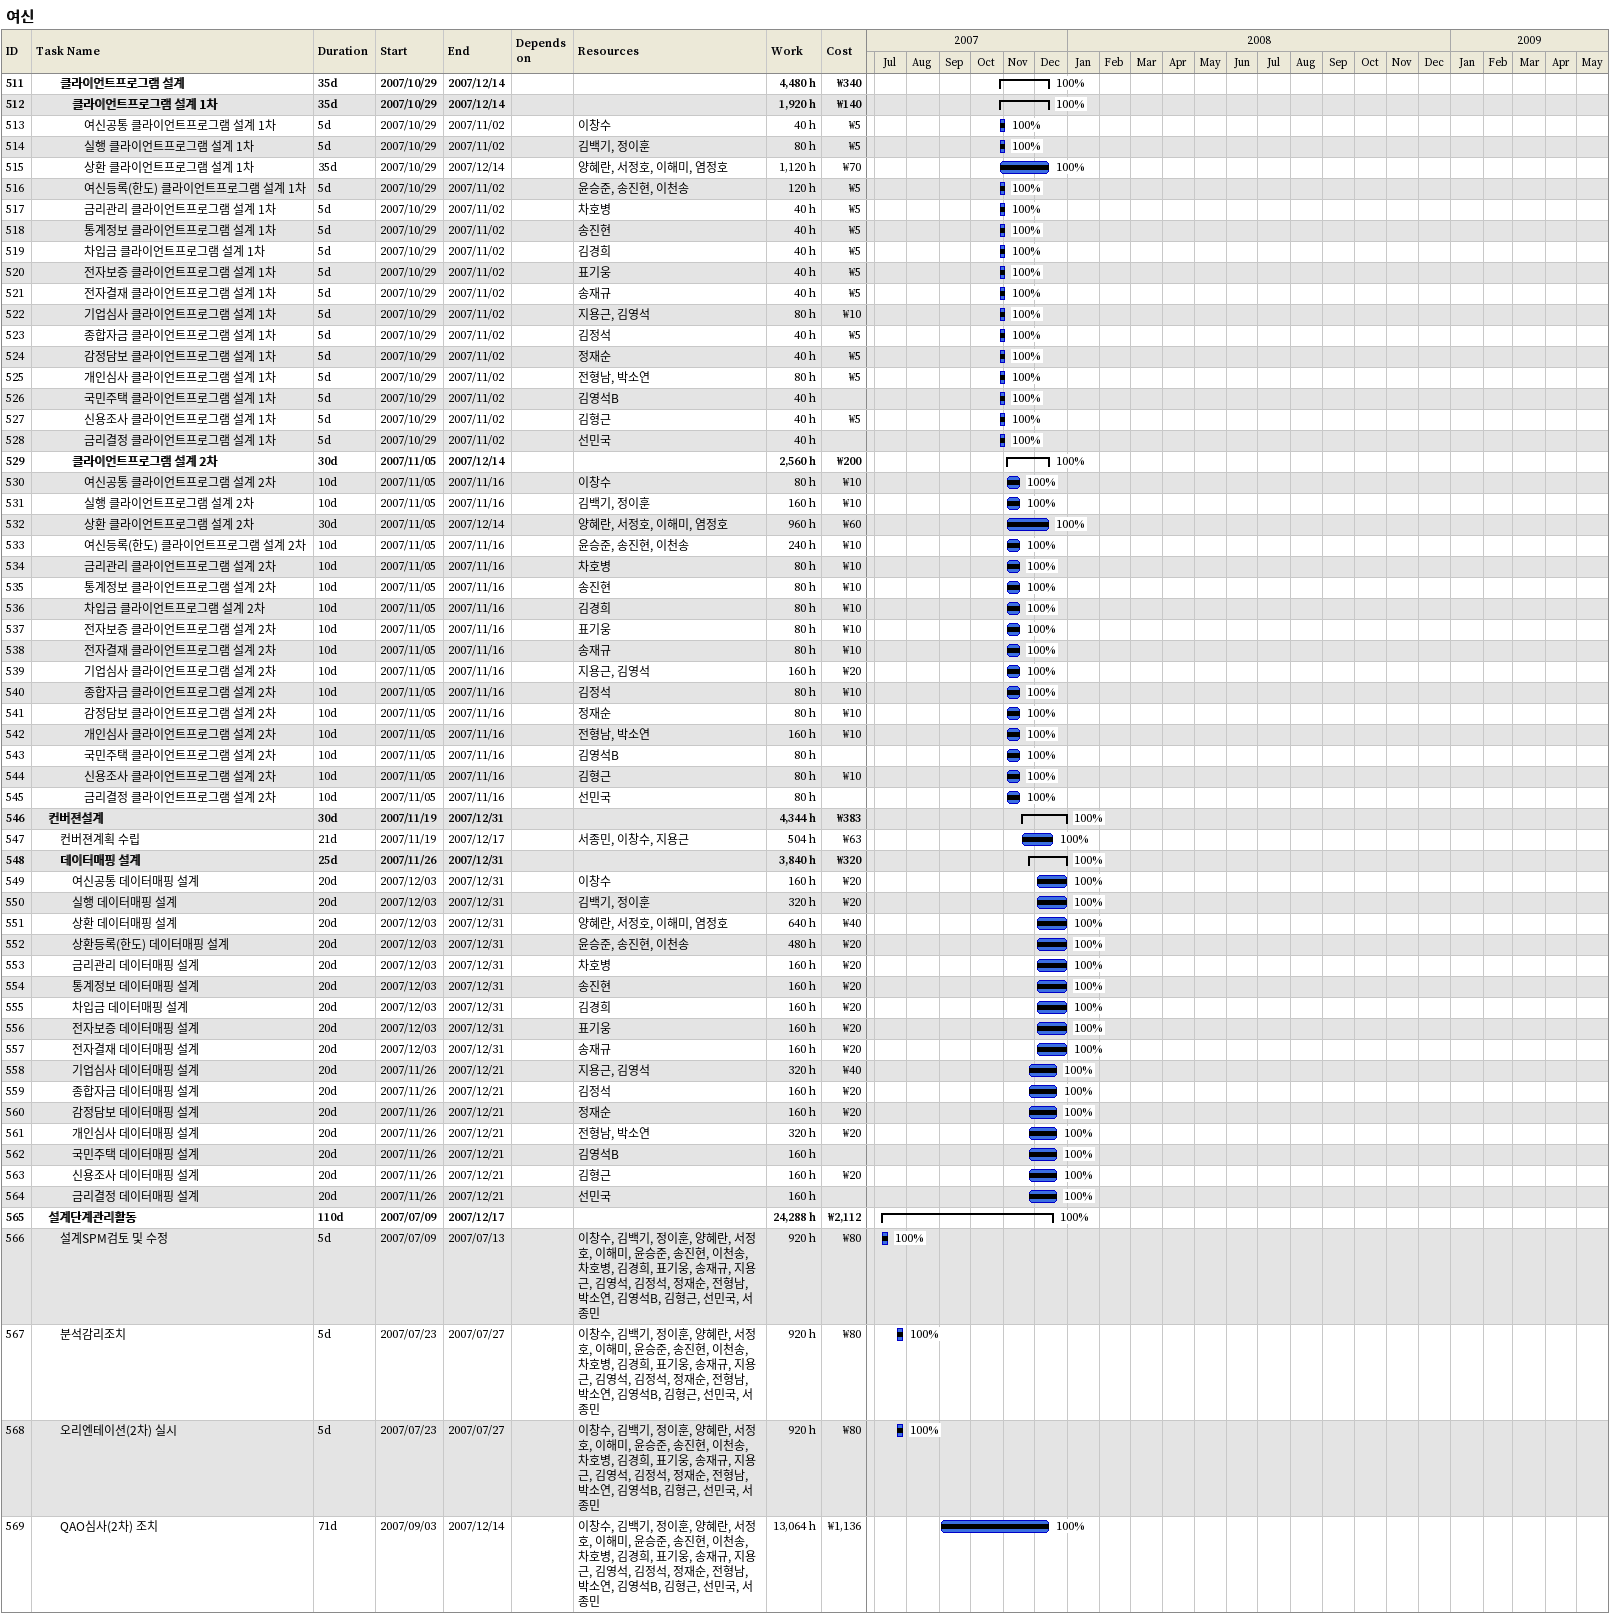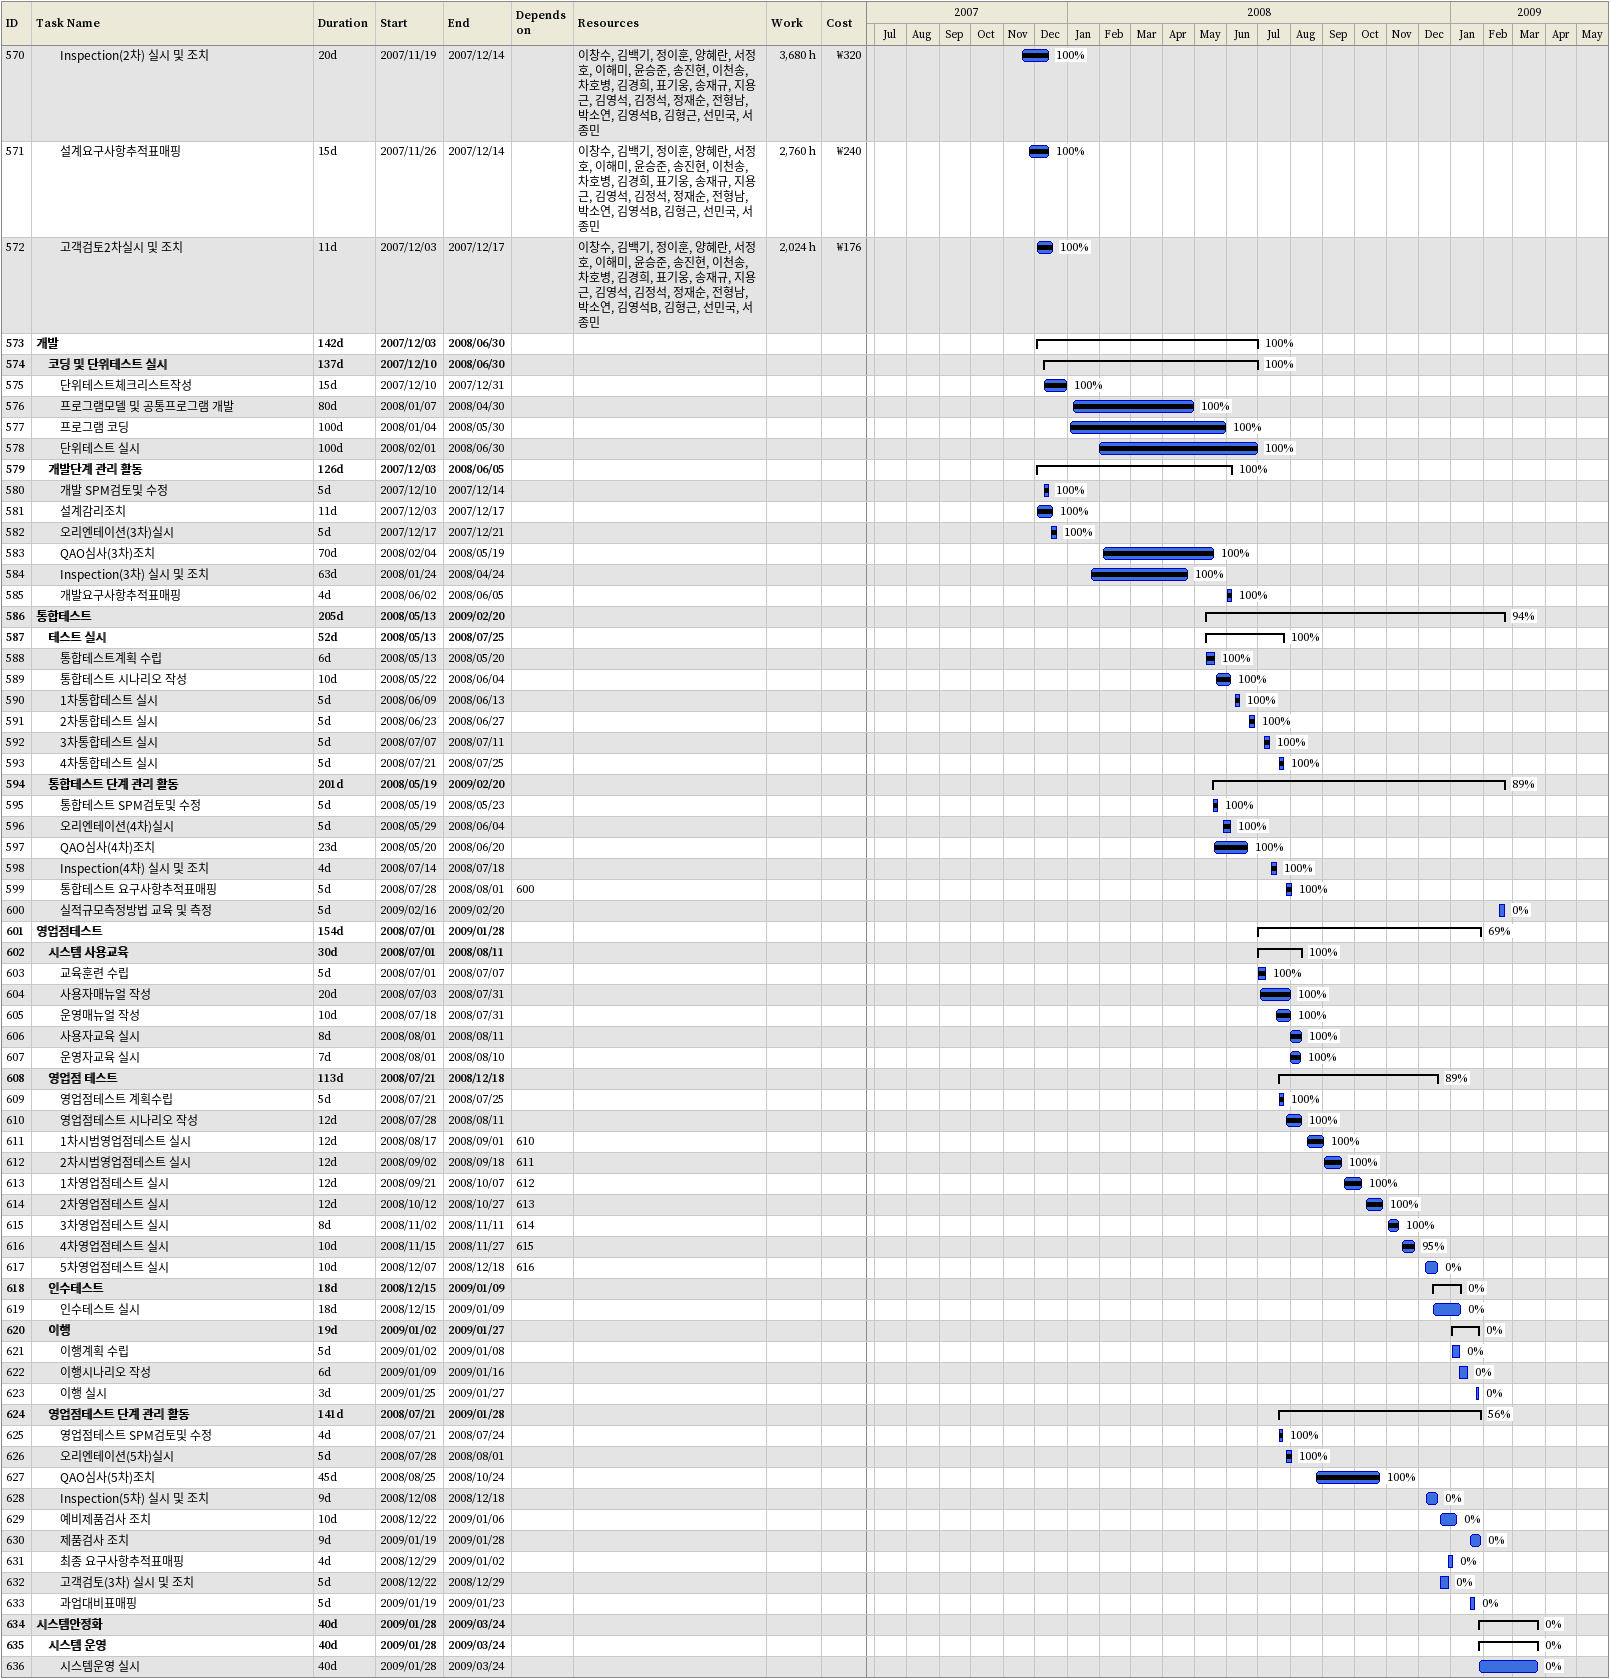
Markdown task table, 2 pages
여신

| ID | Level | Task | Duration | Start | Finish | Predecessors | Resources | % complete | Work (h) | Cost (₩) |
|---|---|---|---|---|---|---|---|---|---|---|
| 511 | 3 | **클라이언트프로그램 설계** | 35d | 2007-10-29 | 2007-12-14 |  |  | 100 | 4480 | 340 |
| 512 | 4 | **클라이언트프로그램 설계 1차** | 35d | 2007-10-29 | 2007-12-14 |  |  | 100 | 1920 | 140 |
| 513 | 5 | 여신공통 클라이언트프로그램 설계 1차 | 5d | 2007-10-29 | 2007-11-02 |  | 이창수 | 100 | 40 | 5 |
| 514 | 5 | 실행 클라이언트프로그램 설계 1차 | 5d | 2007-10-29 | 2007-11-02 |  | 김백기, 정이훈 | 100 | 80 | 5 |
| 515 | 5 | 상환 클라이언트프로그램 설계 1차 | 35d | 2007-10-29 | 2007-12-14 |  | 양혜란, 서정호, 이해미, 염정호 | 100 | 1120 | 70 |
| 516 | 5 | 여신등록(한도) 클라이언트프로그램 설계 1차 | 5d | 2007-10-29 | 2007-11-02 |  | 윤승준, 송진현, 이천송 | 100 | 120 | 5 |
| 517 | 5 | 금리관리 클라이언트프로그램 설계 1차 | 5d | 2007-10-29 | 2007-11-02 |  | 차호병 | 100 | 40 | 5 |
| 518 | 5 | 통계정보 클라이언트프로그램 설계 1차 | 5d | 2007-10-29 | 2007-11-02 |  | 송진현 | 100 | 40 | 5 |
| 519 | 5 | 차입금 클라이언트프로그램 설계 1차 | 5d | 2007-10-29 | 2007-11-02 |  | 김경희 | 100 | 40 | 5 |
| 520 | 5 | 전자보증 클라이언트프로그램 설계 1차 | 5d | 2007-10-29 | 2007-11-02 |  | 표기웅 | 100 | 40 | 5 |
| 521 | 5 | 전자결재 클라이언트프로그램 설계 1차 | 5d | 2007-10-29 | 2007-11-02 |  | 송재규 | 100 | 40 | 5 |
| 522 | 5 | 기업심사 클라이언트프로그램 설계 1차 | 5d | 2007-10-29 | 2007-11-02 |  | 지용근, 김영석 | 100 | 80 | 10 |
| 523 | 5 | 종합자금 클라이언트프로그램 설계 1차 | 5d | 2007-10-29 | 2007-11-02 |  | 김정석 | 100 | 40 | 5 |
| 524 | 5 | 감정담보 클라이언트프로그램 설계 1차 | 5d | 2007-10-29 | 2007-11-02 |  | 정재순 | 100 | 40 | 5 |
| 525 | 5 | 개인심사 클라이언트프로그램 설계 1차 | 5d | 2007-10-29 | 2007-11-02 |  | 전형남, 박소연 | 100 | 80 | 5 |
| 526 | 5 | 국민주택 클라이언트프로그램 설계 1차 | 5d | 2007-10-29 | 2007-11-02 |  | 김영석B | 100 | 40 |  |
| 527 | 5 | 신용조사 클라이언트프로그램 설계 1차 | 5d | 2007-10-29 | 2007-11-02 |  | 김형근 | 100 | 40 | 5 |
| 528 | 5 | 금리결정 클라이언트프로그램 설계 1차 | 5d | 2007-10-29 | 2007-11-02 |  | 선민국 | 100 | 40 |  |
| 529 | 4 | **클라이언트프로그램 설계 2차** | 30d | 2007-11-05 | 2007-12-14 |  |  | 100 | 2560 | 200 |
| 530 | 5 | 여신공통 클라이언트프로그램 설계 2차 | 10d | 2007-11-05 | 2007-11-16 |  | 이창수 | 100 | 80 | 10 |
| 531 | 5 | 실행 클라이언트프로그램 설계 2차 | 10d | 2007-11-05 | 2007-11-16 |  | 김백기, 정이훈 | 100 | 160 | 10 |
| 532 | 5 | 상환 클라이언트프로그램 설계 2차 | 30d | 2007-11-05 | 2007-12-14 |  | 양혜란, 서정호, 이해미, 염정호 | 100 | 960 | 60 |
| 533 | 5 | 여신등록(한도) 클라이언트프로그램 설계 2차 | 10d | 2007-11-05 | 2007-11-16 |  | 윤승준, 송진현, 이천송 | 100 | 240 | 10 |
| 534 | 5 | 금리관리 클라이언트프로그램 설계 2차 | 10d | 2007-11-05 | 2007-11-16 |  | 차호병 | 100 | 80 | 10 |
| 535 | 5 | 통계정보 클라이언트프로그램 설계 2차 | 10d | 2007-11-05 | 2007-11-16 |  | 송진현 | 100 | 80 | 10 |
| 536 | 5 | 차입금 클라이언트프로그램 설계 2차 | 10d | 2007-11-05 | 2007-11-16 |  | 김경희 | 100 | 80 | 10 |
| 537 | 5 | 전자보증 클라이언트프로그램 설계 2차 | 10d | 2007-11-05 | 2007-11-16 |  | 표기웅 | 100 | 80 | 10 |
| 538 | 5 | 전자결재 클라이언트프로그램 설계 2차 | 10d | 2007-11-05 | 2007-11-16 |  | 송재규 | 100 | 80 | 10 |
| 539 | 5 | 기업심사 클라이언트프로그램 설계 2차 | 10d | 2007-11-05 | 2007-11-16 |  | 지용근, 김영석 | 100 | 160 | 20 |
| 540 | 5 | 종합자금 클라이언트프로그램 설계 2차 | 10d | 2007-11-05 | 2007-11-16 |  | 김정석 | 100 | 80 | 10 |
| 541 | 5 | 감정담보 클라이언트프로그램 설계 2차 | 10d | 2007-11-05 | 2007-11-16 |  | 정재순 | 100 | 80 | 10 |
| 542 | 5 | 개인심사 클라이언트프로그램 설계 2차 | 10d | 2007-11-05 | 2007-11-16 |  | 전형남, 박소연 | 100 | 160 | 10 |
| 543 | 5 | 국민주택 클라이언트프로그램 설계 2차 | 10d | 2007-11-05 | 2007-11-16 |  | 김영석B | 100 | 80 |  |
| 544 | 5 | 신용조사 클라이언트프로그램 설계 2차 | 10d | 2007-11-05 | 2007-11-16 |  | 김형근 | 100 | 80 | 10 |
| 545 | 5 | 금리결정 클라이언트프로그램 설계 2차 | 10d | 2007-11-05 | 2007-11-16 |  | 선민국 | 100 | 80 |  |
| 546 | 2 | **컨버젼설계** | 30d | 2007-11-19 | 2007-12-31 |  |  | 100 | 4344 | 383 |
| 547 | 3 | 컨버젼계획 수립 | 21d | 2007-11-19 | 2007-12-17 |  | 서종민, 이창수, 지용근 | 100 | 504 | 63 |
| 548 | 3 | **데이터매핑 설계** | 25d | 2007-11-26 | 2007-12-31 |  |  | 100 | 3840 | 320 |
| 549 | 4 | 여신공통 데이터매핑 설계 | 20d | 2007-12-03 | 2007-12-31 |  | 이창수 | 100 | 160 | 20 |
| 550 | 4 | 실행 데이터매핑 설계 | 20d | 2007-12-03 | 2007-12-31 |  | 김백기, 정이훈 | 100 | 320 | 20 |
| 551 | 4 | 상환 데이터매핑 설계 | 20d | 2007-12-03 | 2007-12-31 |  | 양혜란, 서정호, 이해미, 염정호 | 100 | 640 | 40 |
| 552 | 4 | 상환등록(한도) 데이터매핑 설계 | 20d | 2007-12-03 | 2007-12-31 |  | 윤승준, 송진현, 이천송 | 100 | 480 | 20 |
| 553 | 4 | 금리관리 데이터매핑 설계 | 20d | 2007-12-03 | 2007-12-31 |  | 차호병 | 100 | 160 | 20 |
| 554 | 4 | 통계정보 데이터매핑 설계 | 20d | 2007-12-03 | 2007-12-31 |  | 송진현 | 100 | 160 | 20 |
| 555 | 4 | 차입금 데이터매핑 설계 | 20d | 2007-12-03 | 2007-12-31 |  | 김경희 | 100 | 160 | 20 |
| 556 | 4 | 전자보증 데이터매핑 설계 | 20d | 2007-12-03 | 2007-12-31 |  | 표기웅 | 100 | 160 | 20 |
| 557 | 4 | 전자결재 데이터매핑 설계 | 20d | 2007-12-03 | 2007-12-31 |  | 송재규 | 100 | 160 | 20 |
| 558 | 4 | 기업심사 데이터매핑 설계 | 20d | 2007-11-26 | 2007-12-21 |  | 지용근, 김영석 | 100 | 320 | 40 |
| 559 | 4 | 종합자금 데이터매핑 설계 | 20d | 2007-11-26 | 2007-12-21 |  | 김정석 | 100 | 160 | 20 |
| 560 | 4 | 감정담보 데이터매핑 설계 | 20d | 2007-11-26 | 2007-12-21 |  | 정재순 | 100 | 160 | 20 |
| 561 | 4 | 개인심사 데이터매핑 설계 | 20d | 2007-11-26 | 2007-12-21 |  | 전형남, 박소연 | 100 | 320 | 20 |
| 562 | 4 | 국민주택 데이터매핑 설계 | 20d | 2007-11-26 | 2007-12-21 |  | 김영석B | 100 | 160 |  |
| 563 | 4 | 신용조사 데이터매핑 설계 | 20d | 2007-11-26 | 2007-12-21 |  | 김형근 | 100 | 160 | 20 |
| 564 | 4 | 금리결정 데이터매핑 설계 | 20d | 2007-11-26 | 2007-12-21 |  | 선민국 | 100 | 160 |  |
| 565 | 2 | **설계단계관리활동** | 110d | 2007-07-09 | 2007-12-17 |  |  | 100 | 24288 | 2112 |
| 566 | 3 | 설계SPM검토 및 수정 | 5d | 2007-07-09 | 2007-07-13 |  | 이창수, 김백기, 정이훈, 양혜란, 서정호, 이해미, 윤승준, 송진현, 이천송, 차호병, 김경희, 표기웅, 송재규, 지용근, 김영석, 김정석, 정재순, 전형남, 박소연, 김영석B, 김형근, 선민국, 서종민 | 100 | 920 | 80 |
| 567 | 3 | 분석감리조치 | 5d | 2007-07-23 | 2007-07-27 |  | 이창수, 김백기, 정이훈, 양혜란, 서정호, 이해미, 윤승준, 송진현, 이천송, 차호병, 김경희, 표기웅, 송재규, 지용근, 김영석, 김정석, 정재순, 전형남, 박소연, 김영석B, 김형근, 선민국, 서종민 | 100 | 920 | 80 |
| 568 | 3 | 오리엔테이션(2차) 실시 | 5d | 2007-07-23 | 2007-07-27 |  | 이창수, 김백기, 정이훈, 양혜란, 서정호, 이해미, 윤승준, 송진현, 이천송, 차호병, 김경희, 표기웅, 송재규, 지용근, 김영석, 김정석, 정재순, 전형남, 박소연, 김영석B, 김형근, 선민국, 서종민 | 100 | 920 | 80 |
| 569 | 3 | QAO심사(2차) 조치 | 71d | 2007-09-03 | 2007-12-14 |  | 이창수, 김백기, 정이훈, 양혜란, 서정호, 이해미, 윤승준, 송진현, 이천송, 차호병, 김경희, 표기웅, 송재규, 지용근, 김영석, 김정석, 정재순, 전형남, 박소연, 김영석B, 김형근, 선민국, 서종민 | 100 | 13064 | 1136 |
| 570 | 3 | Inspection(2차) 실시 및 조치 | 20d | 2007-11-19 | 2007-12-14 |  | 이창수, 김백기, 정이훈, 양혜란, 서정호, 이해미, 윤승준, 송진현, 이천송, 차호병, 김경희, 표기웅, 송재규, 지용근, 김영석, 김정석, 정재순, 전형남, 박소연, 김영석B, 김형근, 선민국, 서종민 | 100 | 3680 | 320 |
| 571 | 3 | 설계요구사항추적표매핑 | 15d | 2007-11-26 | 2007-12-14 |  | 이창수, 김백기, 정이훈, 양혜란, 서정호, 이해미, 윤승준, 송진현, 이천송, 차호병, 김경희, 표기웅, 송재규, 지용근, 김영석, 김정석, 정재순, 전형남, 박소연, 김영석B, 김형근, 선민국, 서종민 | 100 | 2760 | 240 |
| 572 | 3 | 고객검토2차실시 및 조치 | 11d | 2007-12-03 | 2007-12-17 |  | 이창수, 김백기, 정이훈, 양혜란, 서정호, 이해미, 윤승준, 송진현, 이천송, 차호병, 김경희, 표기웅, 송재규, 지용근, 김영석, 김정석, 정재순, 전형남, 박소연, 김영석B, 김형근, 선민국, 서종민 | 100 | 2024 | 176 |
| 573 | 1 | **개발** | 142d | 2007-12-03 | 2008-06-30 |  |  | 100 |  |  |
| 574 | 2 | **코딩 및 단위테스트 실시** | 137d | 2007-12-10 | 2008-06-30 |  |  | 100 |  |  |
| 575 | 3 | 단위테스트체크리스트작성 | 15d | 2007-12-10 | 2007-12-31 |  |  | 100 |  |  |
| 576 | 3 | 프로그램모델 및 공통프로그램 개발 | 80d | 2008-01-07 | 2008-04-30 |  |  | 100 |  |  |
| 577 | 3 | 프로그램 코딩 | 100d | 2008-01-04 | 2008-05-30 |  |  | 100 |  |  |
| 578 | 3 | 단위테스트 실시 | 100d | 2008-02-01 | 2008-06-30 |  |  | 100 |  |  |
| 579 | 2 | **개발단계 관리 활동** | 126d | 2007-12-03 | 2008-06-05 |  |  | 100 |  |  |
| 580 | 3 | 개발 SPM검토및 수정 | 5d | 2007-12-10 | 2007-12-14 |  |  | 100 |  |  |
| 581 | 3 | 설계감리조치 | 11d | 2007-12-03 | 2007-12-17 |  |  | 100 |  |  |
| 582 | 3 | 오리엔테이션(3차)실시 | 5d | 2007-12-17 | 2007-12-21 |  |  | 100 |  |  |
| 583 | 3 | QAO심사(3차)조치 | 70d | 2008-02-04 | 2008-05-19 |  |  | 100 |  |  |
| 584 | 3 | Inspection(3차) 실시 및 조치 | 63d | 2008-01-24 | 2008-04-24 |  |  | 100 |  |  |
| 585 | 3 | 개발요구사항추적표매핑 | 4d | 2008-06-02 | 2008-06-05 |  |  | 100 |  |  |
| 586 | 1 | **통합테스트** | 205d | 2008-05-13 | 2009-02-20 |  |  | 94 |  |  |
| 587 | 2 | **테스트 실시** | 52d | 2008-05-13 | 2008-07-25 |  |  | 100 |  |  |
| 588 | 3 | 통합테스트계획 수립 | 6d | 2008-05-13 | 2008-05-20 |  |  | 100 |  |  |
| 589 | 3 | 통합테스트 시나리오 작성 | 10d | 2008-05-22 | 2008-06-04 |  |  | 100 |  |  |
| 590 | 3 | 1차통합테스트 실시 | 5d | 2008-06-09 | 2008-06-13 |  |  | 100 |  |  |
| 591 | 3 | 2차통합테스트 실시 | 5d | 2008-06-23 | 2008-06-27 |  |  | 100 |  |  |
| 592 | 3 | 3차통합테스트 실시 | 5d | 2008-07-07 | 2008-07-11 |  |  | 100 |  |  |
| 593 | 3 | 4차통합테스트 실시 | 5d | 2008-07-21 | 2008-07-25 |  |  | 100 |  |  |
| 594 | 2 | **통합테스트 단계 관리 활동** | 201d | 2008-05-19 | 2009-02-20 |  |  | 89 |  |  |
| 595 | 3 | 통합테스트 SPM검토및 수정 | 5d | 2008-05-19 | 2008-05-23 |  |  | 100 |  |  |
| 596 | 3 | 오리엔테이션(4차)실시 | 5d | 2008-05-29 | 2008-06-04 |  |  | 100 |  |  |
| 597 | 3 | QAO심사(4차)조치 | 23d | 2008-05-20 | 2008-06-20 |  |  | 100 |  |  |
| 598 | 3 | Inspection(4차) 실시 및 조치 | 4d | 2008-07-14 | 2008-07-18 |  |  | 100 |  |  |
| 599 | 3 | 통합테스트 요구사항추적표매핑 | 5d | 2008-07-28 | 2008-08-01 | 600 |  | 100 |  |  |
| 600 | 3 | 실적규모측정방법 교육 및 측정 | 5d | 2009-02-16 | 2009-02-20 |  |  | 0 |  |  |
| 601 | 1 | **영업점테스트** | 154d | 2008-07-01 | 2009-01-28 |  |  | 69 |  |  |
| 602 | 2 | **시스템 사용교육** | 30d | 2008-07-01 | 2008-08-11 |  |  | 100 |  |  |
| 603 | 3 | 교육훈련 수립 | 5d | 2008-07-01 | 2008-07-07 |  |  | 100 |  |  |
| 604 | 3 | 사용자매뉴얼 작성 | 20d | 2008-07-03 | 2008-07-31 |  |  | 100 |  |  |
| 605 | 3 | 운영매뉴얼 작성 | 10d | 2008-07-18 | 2008-07-31 |  |  | 100 |  |  |
| 606 | 3 | 사용자교육 실시 | 8d | 2008-08-01 | 2008-08-11 |  |  | 100 |  |  |
| 607 | 3 | 운영자교육 실시 | 7d | 2008-08-01 | 2008-08-10 |  |  | 100 |  |  |
| 608 | 2 | **영업점 테스트** | 113d | 2008-07-21 | 2008-12-18 |  |  | 89 |  |  |
| 609 | 3 | 영업점테스트 계획수립 | 5d | 2008-07-21 | 2008-07-25 |  |  | 100 |  |  |
| 610 | 3 | 영업점테스트 시나리오 작성 | 12d | 2008-07-28 | 2008-08-11 |  |  | 100 |  |  |
| 611 | 3 | 1차시범영업점테스트 실시 | 12d | 2008-08-17 | 2008-09-01 | 610 |  | 100 |  |  |
| 612 | 3 | 2차시범영업점테스트 실시 | 12d | 2008-09-02 | 2008-09-18 | 611 |  | 100 |  |  |
| 613 | 3 | 1차영업점테스트 실시 | 12d | 2008-09-21 | 2008-10-07 | 612 |  | 100 |  |  |
| 614 | 3 | 2차영업점테스트 실시 | 12d | 2008-10-12 | 2008-10-27 | 613 |  | 100 |  |  |
| 615 | 3 | 3차영업점테스트 실시 | 8d | 2008-11-02 | 2008-11-11 | 614 |  | 100 |  |  |
| 616 | 3 | 4차영업점테스트 실시 | 10d | 2008-11-15 | 2008-11-27 | 615 |  | 95 |  |  |
| 617 | 3 | 5차영업점테스트 실시 | 10d | 2008-12-07 | 2008-12-18 | 616 |  | 0 |  |  |
| 618 | 2 | **인수테스트** | 18d | 2008-12-15 | 2009-01-09 |  |  | 0 |  |  |
| 619 | 3 | 인수테스트 실시 | 18d | 2008-12-15 | 2009-01-09 |  |  | 0 |  |  |
| 620 | 2 | **이행** | 19d | 2009-01-02 | 2009-01-27 |  |  | 0 |  |  |
| 621 | 3 | 이행계획 수립 | 5d | 2009-01-02 | 2009-01-08 |  |  | 0 |  |  |
| 622 | 3 | 이행시나리오 작성 | 6d | 2009-01-09 | 2009-01-16 |  |  | 0 |  |  |
| 623 | 3 | 이행 실시 | 3d | 2009-01-25 | 2009-01-27 |  |  | 0 |  |  |
| 624 | 2 | **영업점테스트 단계 관리 활동** | 141d | 2008-07-21 | 2009-01-28 |  |  | 56 |  |  |
| 625 | 3 | 영업점테스트 SPM검토및 수정 | 4d | 2008-07-21 | 2008-07-24 |  |  | 100 |  |  |
| 626 | 3 | 오리엔테이션(5차)실시 | 5d | 2008-07-28 | 2008-08-01 |  |  | 100 |  |  |
| 627 | 3 | QAO심사(5차)조치 | 45d | 2008-08-25 | 2008-10-24 |  |  | 100 |  |  |
| 628 | 3 | Inspection(5차) 실시 및 조치 | 9d | 2008-12-08 | 2008-12-18 |  |  | 0 |  |  |
| 629 | 3 | 예비제품검사 조치 | 10d | 2008-12-22 | 2009-01-06 |  |  | 0 |  |  |
| 630 | 3 | 제품검사 조치 | 9d | 2009-01-19 | 2009-01-28 |  |  | 0 |  |  |
| 631 | 3 | 최종 요구사항추적표매핑 | 4d | 2008-12-29 | 2009-01-02 |  |  | 0 |  |  |
| 632 | 3 | 고객검토(3차) 실시 및 조치 | 5d | 2008-12-22 | 2008-12-29 |  |  | 0 |  |  |
| 633 | 3 | 과업대비표매핑 | 5d | 2009-01-19 | 2009-01-23 |  |  | 0 |  |  |
| 634 | 1 | **시스템안정화** | 40d | 2009-01-28 | 2009-03-24 |  |  | 0 |  |  |
| 635 | 2 | **시스템 운영** | 40d | 2009-01-28 | 2009-03-24 |  |  | 0 |  |  |
| 636 | 3 | 시스템운영 실시 | 40d | 2009-01-28 | 2009-03-24 |  |  | 0 |  |  |
